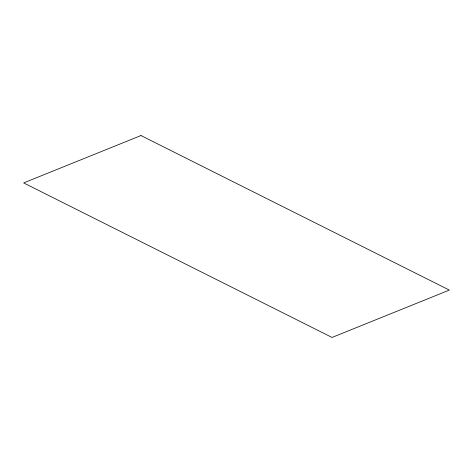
<?xml version="1.0" encoding="UTF-8"?>
<svg xmlns="http://www.w3.org/2000/svg" width="473" height="473" viewBox="0 0 473 473"><rect width="100%" height="100%" fill="white"/><g stroke="black" fill="none" stroke-linecap="round" stroke-linejoin="round"><path stroke-width="0.71" d="M140.972 135.55L23.65 182.915L332.028 337.45L449.35 290.085L140.972 135.55"/></g></svg>
